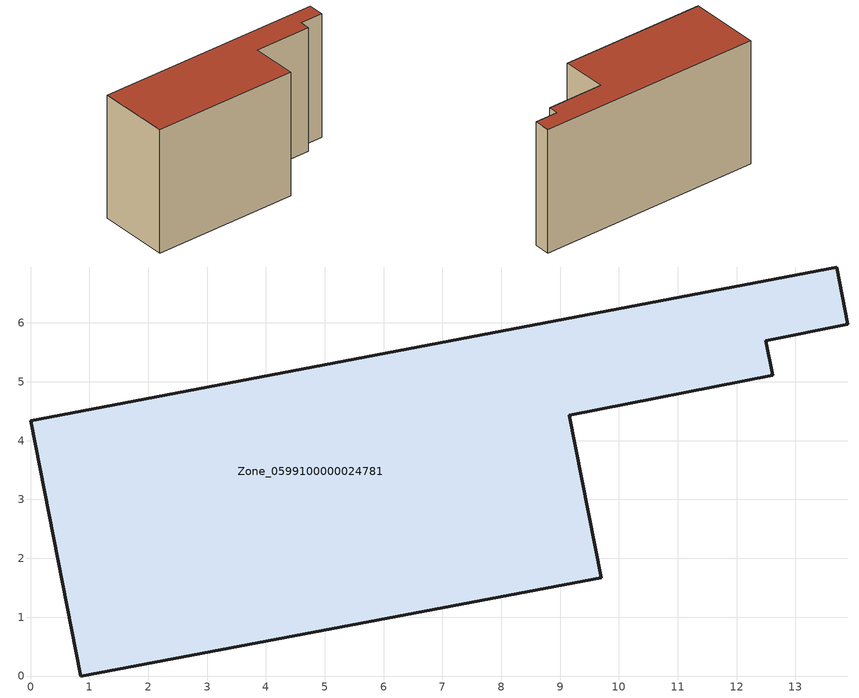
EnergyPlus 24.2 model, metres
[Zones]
Zone_0599100000024781
 floor ground (C_G): 12.49,5.7 12.61,5.11 9.15,4.43 9.7,1.67 0.85,0 0,4.34 13.7,6.95 13.89,5.98 z0
 wall outside (C_F): 12.61,5.11 12.49,5.7 13.89,5.98 13.7,6.95 0,4.34 0.85,0 9.7,1.67 9.15,4.43 12.61,5.11 z0:7.82
 roof outside (C_R): 0,4.34 0.85,0 9.7,1.67 9.15,4.43 12.61,5.11 12.49,5.7 13.89,5.98 13.7,6.95 z7.82
[BUILDING]
Pand.0599100000024781: North Axis=0; Terrain=City; Loads Convergence Tolerance Value=0.04; Temperature Convergence Tolerance Value=0.4; Solar Distribution=FullExterior; Maximum Number of Warmup Days=25; Minimum Number of Warmup Days=1
[Site:Location]
Rotterdam.The.Hague.AP_ZH_NLD Design_Conditions: Latitude=51.96; Longitude=4.45; Time Zone=1; Elevation=-4.5
[SITE:GROUNDTEMPERATURE:BUILDINGSURFACE]
18, 18, 18, 18, 18, 18, 18, 18, 18, 18, 18, 18
[MATERIAL] Thermal Absorptance=0.9; Solar Absorptance=0.7; Visible Absorptance=0.7
Name | Roughness | Thickness | Conductivity | Density | Specific Heat
G.TI.1946 | MediumSmooth | 0.15 | 1 | 540 | 1210
F.TI.1946 | Rough | 0.3 | 0.857143 | 1920 | 840
R.TI.1946 | MediumRough | 0.2 | 0.1 | 1500 | 1000
[CONSTRUCTION]
C_G: G.TI.1946
C_F: F.TI.1946
C_R: R.TI.1946
[ZONE]
Zone_0599100000024781: Type=1; Multiplier=1; Ceiling Height=Autocalculate; Volume=Autocalculate; Floor Area=autocalculate; Part of Total Floor Area=Yes
[ZONEINFILTRATION:DESIGNFLOWRATE]
Infil_Zone_0599100000024781: Zone or ZoneList or Space or SpaceList=Zone_0599100000024781; Schedule=AlwaysOn; Design Flow Rate Calculation Method=Flow/Area; Flow Rate per Floor Area=0.003; Constant Term Coefficient=1; Temperature Term Coefficient=0; Velocity Term Coefficient=0; Velocity Squared Term Coefficient=0
[HVACTEMPLATE:ZONE:IDEALLOADSAIRSYSTEM]
Zone_0599100000024781: Maximum Heating Supply Air Temperature=50; Minimum Cooling Supply Air Temperature=13; Maximum Heating Supply Air Humidity Ratio=0.0156; Minimum Cooling Supply Air Humidity Ratio=0.0077; Heating Limit=NoLimit; Cooling Limit=NoLimit; Dehumidification Control Type=ConstantSensibleHeatRatio; Cooling Sensible Heat Ratio=0.7; Dehumidification Setpoint=60; Humidification Control Type=None; Humidification Setpoint=30; Outdoor Air Method=None; Outdoor Air Flow Rate per Person=0.00944; Outdoor Air Flow Rate per Zone Floor Area=0; Outdoor Air Flow Rate per Zone=0; Demand Controlled Ventilation Type=None; Outdoor Air Economizer Type=NoEconomizer; Heat Recovery Type=None; Sensible Heat Recovery Effectiveness=0.7; Latent Heat Recovery Effectiveness=0.65
[ZONECONTROL:THERMOSTAT]
ThermostatControl_Zone_0599100000024781: Zone or ZoneList=Zone_0599100000024781; Control Type Schedule=DualSetpointControlType; Control 1=Thermostat_Zone_0599100000024781; Temperature Difference Between Cutout And Setpoint=0
[THERMOSTATSETPOINT:DUALSETPOINT]
Thermostat_Zone_0599100000024781: Heating Setpoint Temperature Schedule=HeatingSetpoint_Zone_0599100000024781; Cooling Setpoint Temperature Schedule=CoolingSetpoint_Zone_0599100000024781
[SCHEDULE:COMPACT]
HeatingSetpoint_Zone_0599100000024781: Through: 12/31, For: AllDays, Until: 24:00, 21
CoolingSetpoint_Zone_0599100000024781: Through: 12/31, For: AllDays, Until: 24:00, 24
DualSetpointControlType: Through: 12/31, For: AllDays, Until: 24:00, 4
AlwaysOn: Through: 12/31, For: AllDays, Until: 24:00, 1
